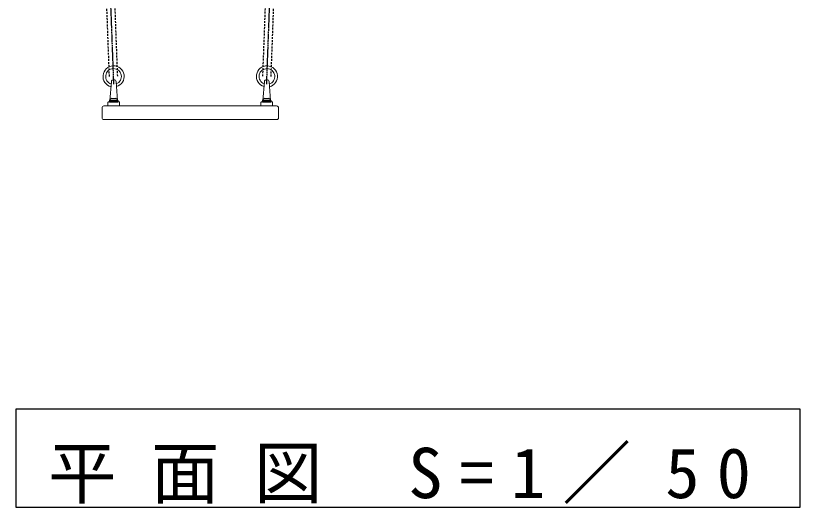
# Model space of a CAD drawing. Units: millimetres, scale not verified, with parts at other scales. Extents: x -35408 to 50, y -49934 to 13350.
# Drawn here: x -16835 to -14835, y 7511 to 8764 of the extents above; entities that cross this region are included whole.
import ezdxf

# ---------------------------------------------------------------- set-up
doc = ezdxf.new("R2010")
doc.units = ezdxf.units.MM
doc.linetypes.add('USER2', pattern=[6, 3, -1, 1, -1])
doc.linetypes.add('USER4', pattern=[8, 5, -3])
doc.layers.add('線', color=2, linetype='Continuous', lineweight=25)
doc.layers.add('補助', color=2, linetype='Continuous', lineweight=25)
doc.styles.add('ＭＳ ゴシック', font='')
doc.styles.get('ＭＳ ゴシック').set_extended_font_data('MS Gothic')

msp = doc.modelspace()

# ---------------------------------------------------------------- linework, layer by layer
at = {"layer": '線', "color": 4, "linetype": 'USER4'}
for p, q in [((-16596.016, 8608.7), (-16645.493, 9932.108)), ((-16575.03, 8609.485), (-16624.507, 9932.892)), ((-16204.969, 8609.485), (-16155.493, 9932.892)), ((-16183.984, 8608.7), (-16134.507, 9932.108))]:
    msp.add_line(p, q, dxfattribs=at)
at = {"layer": '線', "color": 20, "linetype": 'USER2'}
for p, q in [((-16584.776, 8589.106), (-16635, 9932.5)), ((-16195.224, 8589.106), (-16145, 9932.5))]:
    msp.add_line(p, q, dxfattribs=at)
at = {"layer": '線', "color": 7, "lineweight": 13}
for p, q in [((-16594.712, 8547.791), (-16590.982, 8595.569)), ((-16575.288, 8547.791), (-16579.018, 8595.569)), ((-16204.712, 8547.791), (-16200.982, 8595.569)), ((-16185.288, 8547.791), (-16189.018, 8595.569)), ((-16600, 8535.302), (-16600, 8542.902)), ((-16598.8, 8544.102), (-16571.2, 8544.102)), ((-16570, 8535.302), (-16570, 8542.902)), ((-16210, 8535.302), (-16210, 8542.902)), ((-16208.8, 8544.102), (-16181.2, 8544.102)), ((-16180, 8535.302), (-16180, 8542.902)), ((-16615, 8529.102), (-16615, 8504.102)), ((-16610, 8534.102), (-16170, 8534.102)), ((-16598.8, 8534.102), (-16571.2, 8534.102)), ((-16208.8, 8534.102), (-16181.2, 8534.102)), ((-16165, 8529.102), (-16165, 8504.102)), ((-16610, 8499.102), (-16170, 8499.102))]:
    msp.add_line(p, q, dxfattribs=at)
at = {"layer": '線'}
for p, q in [((-16595.75, 8547.102), (-16574.25, 8547.102)), ((-16595.75, 8547.102), (-16595.75, 8544.102)), ((-16595.75, 8544.102), (-16574.25, 8544.102)), ((-16595.5, 8548.102), (-16595.5, 8547.102)), ((-16595.5, 8548.102), (-16574.5, 8548.102)), ((-16595.5, 8547.102), (-16574.5, 8547.102)), ((-16590, 8552.902), (-16580, 8552.902)), ((-16575.389, 8544.102), (-16576.192, 8547.102)), ((-16574.25, 8544.102), (-16575.054, 8547.102)), ((-16574.5, 8548.102), (-16574.5, 8547.102)), ((-16574.25, 8547.102), (-16574.25, 8544.102)), ((-16205.75, 8547.102), (-16184.25, 8547.102)), ((-16205.75, 8547.102), (-16205.75, 8544.102)), ((-16205.75, 8544.102), (-16184.25, 8544.102)), ((-16205.5, 8548.102), (-16205.5, 8547.102)), ((-16205.5, 8548.102), (-16184.5, 8548.102)), ((-16205.5, 8547.102), (-16184.5, 8547.102)), ((-16200, 8552.902), (-16190, 8552.902)), ((-16185.389, 8544.102), (-16186.192, 8547.102)), ((-16184.25, 8544.102), (-16185.054, 8547.102)), ((-16184.5, 8548.102), (-16184.5, 8547.102)), ((-16184.25, 8547.102), (-16184.25, 8544.102))]:
    msp.add_line(p, q, dxfattribs=at)
at = {"layer": '線', "color": 7, "lineweight": 13}
for centre, radius, start, end in [((-16585.523, 8609.092), 27, 92.14107, 256.17924), ((-16585.523, 8609.092), 20, 92.14107, 252.8573), ((-16585.523, 8609.092), 27, 286.07159, 92.14107), ((-16585.523, 8609.092), 20, 290.22522, 92.14107), ((-16194.477, 8609.092), 27, 87.85894, 253.92842), ((-16194.477, 8609.092), 20, 87.85894, 249.77479), ((-16194.477, 8609.092), 20, 287.14271, 87.85894), ((-16194.477, 8609.092), 27, 283.82077, 87.85894), ((-16585, 8595.102), 6, 4.46422, 175.53578), ((-16195, 8595.102), 6, 4.46422, 175.53578), ((-16598.8, 8542.902), 1.2, 90, 180), ((-16598.7, 8548.102), 4, 270, 355.53578), ((-16571.3, 8548.102), 4, 184.46422, 270), ((-16571.2, 8542.902), 1.2, 0, 90), ((-16208.8, 8542.902), 1.2, 90, 180), ((-16208.7, 8548.102), 4, 270, 355.53578), ((-16181.3, 8548.102), 4, 184.46422, 270), ((-16181.2, 8542.902), 1.2, 0, 90), ((-16610, 8529.102), 5, 90, 180), ((-16598.8, 8535.302), 1.2, 180, 270), ((-16571.2, 8535.302), 1.2, 270, 0), ((-16208.8, 8535.302), 1.2, 180, 270), ((-16181.2, 8535.302), 1.2, 270, 0), ((-16170, 8529.102), 5, 0, 90), ((-16610, 8504.102), 5, 180, 270), ((-16170, 8504.102), 5, 270, 0)]:
    msp.add_arc(centre, radius, start, end, dxfattribs=at)
at = {"layer": '線'}
for centre, start, end in [((-16585, 8541.622), 113.90552, 148.31866), ((-16585, 8541.622), 31.68134, 66.09448), ((-16195, 8541.622), 113.90552, 148.31866), ((-16195, 8541.622), 31.68134, 66.09448)]:
    msp.add_arc(centre, 12.339, start, end, dxfattribs=at)
at = {"layer": '補助'}
msp.add_lwpolyline([(-16835, 7760.829), (-16835, 7510.829), (-14835, 7510.829), (-14835, 7760.829)], close=True, dxfattribs=at)

# ---------------------------------------------------------------- texts
at = {"layer": '補助', "insert": (-15835, 7519.162), "char_height": 128.3, "attachment_point": 8, "style": 'ＭＳ ゴシック'}
msp.add_mtext('\\T1.5;平面図\\~S=1／50', dxfattribs=at)

doc.saveas('drawing.dxf')
